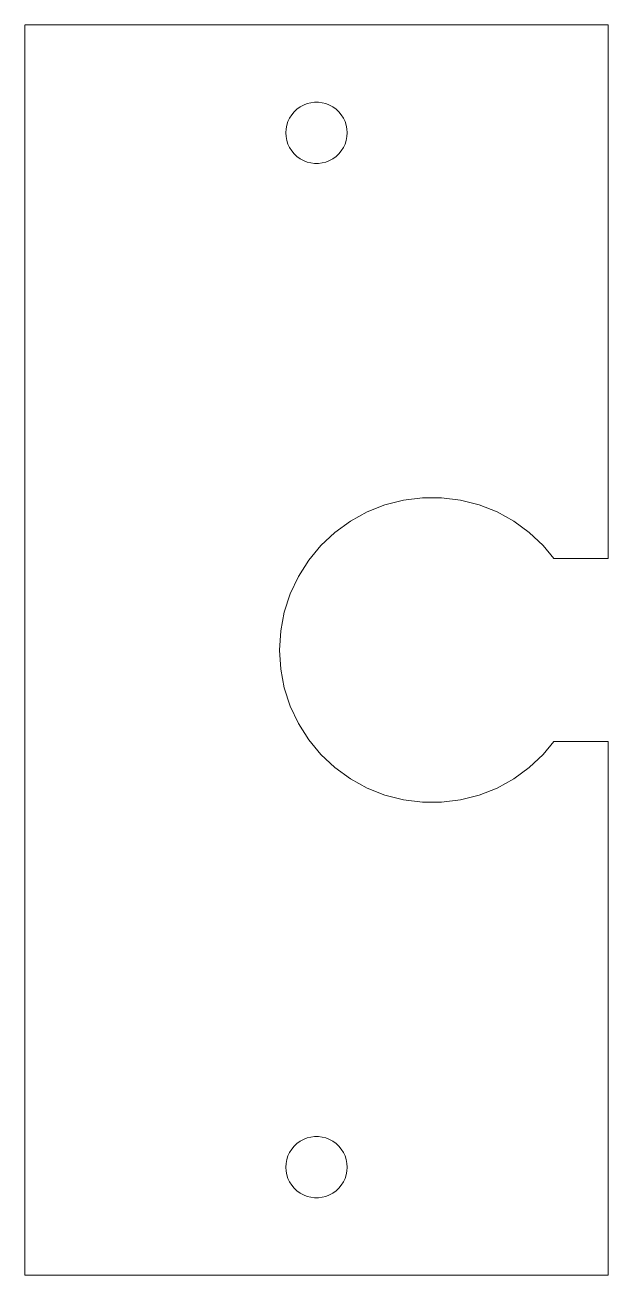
# Model space of a CAD drawing. Header units: inches. Extents: x -14 to 14, y -30 to 30.
import ezdxf

# ---------------------------------------------------------------- set-up
doc = ezdxf.new("R2010")
doc.units = ezdxf.units.IN
doc.layers.get('0').update_dxf_attribs({"linetype": 'CONTINUOUS', "lineweight": 0})

msp = doc.modelspace()

# ---------------------------------------------------------------- linework, layer by layer
for p, q in [((-14, -30), (-14, 30)), ((-14, 30), (14, 30)), ((14, 30), (14, 4.395)), ((-1.192, 25.691), (-1.074, 25.833)), ((-1.074, 25.833), (-0.939, 25.96)), ((-0.939, 25.96), (-0.789, 26.069)), ((-0.789, 26.069), (-0.627, 26.158)), ((-0.627, 26.158), (-0.455, 26.226)), ((-0.455, 26.226), (-0.276, 26.272)), ((-0.276, 26.272), (-0.093, 26.295)), ((-0.093, 26.295), (0.093, 26.295)), ((0.093, 26.295), (0.276, 26.272)), ((0.276, 26.272), (0.455, 26.226)), ((0.455, 26.226), (0.627, 26.158)), ((0.627, 26.158), (0.789, 26.069)), ((0.789, 26.069), (0.939, 25.96)), ((0.939, 25.96), (1.074, 25.833)), ((1.074, 25.833), (1.192, 25.691)), ((-1.427, 25.191), (-1.37, 25.367)), ((-1.37, 25.367), (-1.291, 25.535)), ((-1.291, 25.535), (-1.192, 25.691)), ((1.192, 25.691), (1.291, 25.535)), ((1.291, 25.535), (1.37, 25.367)), ((1.37, 25.367), (1.427, 25.191)), ((-1.473, 24.825), (-1.462, 25.01)), ((-1.462, 24.64), (-1.473, 24.825)), ((-1.462, 25.01), (-1.427, 25.191)), ((-1.427, 24.459), (-1.462, 24.64)), ((1.427, 25.191), (1.462, 25.01)), ((1.462, 24.64), (1.427, 24.459)), ((1.462, 25.01), (1.473, 24.825)), ((1.473, 24.825), (1.462, 24.64)), ((-1.37, 24.283), (-1.427, 24.459)), ((-1.291, 24.115), (-1.37, 24.283)), ((-1.192, 23.959), (-1.291, 24.115)), ((1.291, 24.115), (1.192, 23.959)), ((1.37, 24.283), (1.291, 24.115)), ((1.427, 24.459), (1.37, 24.283)), ((-1.074, 23.817), (-1.192, 23.959)), ((-0.939, 23.69), (-1.074, 23.817)), ((-0.789, 23.581), (-0.939, 23.69)), ((-0.627, 23.492), (-0.789, 23.581)), ((-0.455, 23.424), (-0.627, 23.492)), ((-0.276, 23.378), (-0.455, 23.424)), ((0.455, 23.424), (0.276, 23.378)), ((0.627, 23.492), (0.455, 23.424)), ((0.789, 23.581), (0.627, 23.492)), ((0.939, 23.69), (0.789, 23.581)), ((1.074, 23.817), (0.939, 23.69)), ((1.192, 23.959), (1.074, 23.817)), ((-0.093, 23.355), (-0.276, 23.378)), ((0.093, 23.355), (-0.093, 23.355)), ((0.276, 23.378), (0.093, 23.355)), ((5.09, 7.311), (4.177, 7.195)), ((6.01, 7.311), (5.09, 7.311)), ((6.923, 7.195), (6.01, 7.311)), ((2.431, 6.628), (1.625, 6.185)), ((3.286, 6.966), (2.431, 6.628)), ((4.177, 7.195), (3.286, 6.966)), ((7.814, 6.966), (6.923, 7.195)), ((8.669, 6.628), (7.814, 6.966)), ((9.475, 6.185), (8.669, 6.628)), ((1.625, 6.185), (0.881, 5.644)), ((10.219, 5.644), (9.475, 6.185)), ((0.881, 5.644), (0.21, 5.014)), ((10.89, 5.014), (10.219, 5.644)), ((0.21, 5.014), (-0.376, 4.306)), ((11.402, 4.395), (10.89, 5.014)), ((-0.376, 4.306), (-0.869, 3.529)), ((14, 4.395), (11.402, 4.395)), ((-0.869, 3.529), (-1.261, 2.697)), ((-1.261, 2.697), (-1.545, 1.822)), ((-1.545, 1.822), (-1.717, 0.918)), ((-1.717, 0.918), (-1.775, 0)), ((-1.775, 0), (-1.717, -0.918)), ((-1.717, -0.918), (-1.545, -1.822)), ((-1.545, -1.822), (-1.261, -2.697)), ((-1.261, -2.697), (-0.869, -3.529)), ((-0.869, -3.529), (-0.376, -4.306)), ((-0.376, -4.306), (0.21, -5.014)), ((10.89, -5.014), (11.402, -4.395)), ((11.402, -4.395), (14, -4.395)), ((14, -4.395), (14, -30)), ((0.21, -5.014), (0.881, -5.644)), ((10.219, -5.644), (10.89, -5.014)), ((0.881, -5.644), (1.625, -6.185)), ((9.475, -6.185), (10.219, -5.644)), ((1.625, -6.185), (2.431, -6.628)), ((8.669, -6.628), (9.475, -6.185)), ((2.431, -6.628), (3.286, -6.966)), ((3.286, -6.966), (4.177, -7.195)), ((4.177, -7.195), (5.09, -7.311)), ((6.01, -7.311), (6.923, -7.195)), ((6.923, -7.195), (7.814, -6.966)), ((7.814, -6.966), (8.669, -6.628)), ((5.09, -7.311), (6.01, -7.311)), ((-0.455, -23.424), (-0.276, -23.378)), ((-0.276, -23.378), (-0.093, -23.355)), ((-0.093, -23.355), (0.093, -23.355)), ((0.093, -23.355), (0.276, -23.378)), ((0.276, -23.378), (0.455, -23.424)), ((-1.291, -24.115), (-1.192, -23.959)), ((-1.192, -23.959), (-1.074, -23.817)), ((-1.074, -23.817), (-0.939, -23.69)), ((-0.939, -23.69), (-0.789, -23.581)), ((-0.789, -23.581), (-0.627, -23.492)), ((-0.627, -23.492), (-0.455, -23.424)), ((0.455, -23.424), (0.627, -23.492)), ((0.627, -23.492), (0.789, -23.581)), ((0.789, -23.581), (0.939, -23.69)), ((0.939, -23.69), (1.074, -23.817)), ((1.074, -23.817), (1.192, -23.959)), ((1.192, -23.959), (1.291, -24.115)), ((-1.462, -24.64), (-1.427, -24.459)), ((-1.427, -24.459), (-1.37, -24.283)), ((-1.37, -24.283), (-1.291, -24.115)), ((1.291, -24.115), (1.37, -24.283)), ((1.37, -24.283), (1.427, -24.459)), ((1.427, -24.459), (1.462, -24.64)), ((-1.473, -24.825), (-1.462, -24.64)), ((-1.462, -25.01), (-1.473, -24.825)), ((-1.427, -25.191), (-1.462, -25.01)), ((-1.37, -25.367), (-1.427, -25.191)), ((1.427, -25.191), (1.37, -25.367)), ((1.462, -25.01), (1.427, -25.191)), ((1.462, -24.64), (1.473, -24.825)), ((1.473, -24.825), (1.462, -25.01)), ((-1.291, -25.535), (-1.37, -25.367)), ((-1.192, -25.691), (-1.291, -25.535)), ((-1.074, -25.833), (-1.192, -25.691)), ((1.192, -25.691), (1.074, -25.833)), ((1.291, -25.535), (1.192, -25.691)), ((1.37, -25.367), (1.291, -25.535)), ((-0.939, -25.96), (-1.074, -25.833)), ((-0.789, -26.069), (-0.939, -25.96)), ((-0.627, -26.158), (-0.789, -26.069)), ((-0.455, -26.226), (-0.627, -26.158)), ((-0.276, -26.272), (-0.455, -26.226)), ((-0.093, -26.295), (-0.276, -26.272)), ((0.093, -26.295), (-0.093, -26.295)), ((0.276, -26.272), (0.093, -26.295)), ((0.455, -26.226), (0.276, -26.272)), ((0.627, -26.158), (0.455, -26.226)), ((0.789, -26.069), (0.627, -26.158)), ((0.939, -25.96), (0.789, -26.069)), ((1.074, -25.833), (0.939, -25.96)), ((14, -30), (-14, -30))]:
    msp.add_line(p, q)

doc.saveas('drawing.dxf')
